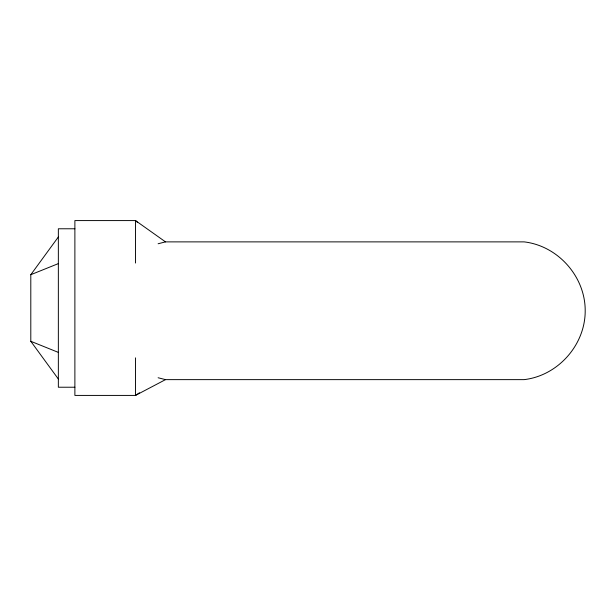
<?xml version="1.0" encoding="UTF-8"?>
<svg xmlns="http://www.w3.org/2000/svg" width="616" height="616" viewBox="0 0 616 616"><rect width="100%" height="100%" fill="white"/><g stroke="black" fill="none" stroke-linecap="round" stroke-linejoin="round"><path stroke-width="0.92" d="M58.351 379.033L30.8 341.295L30.8 274.705L58.351 236.968M139.455 392.792L135.489 395.418L74.883 395.418L74.883 220.582L135.489 220.582L165.504 241.88L524.131 241.88C558.019 245.83 585.331 276.638 585.2 310.757C585.331 344.875 558.019 375.675 524.131 379.633L165.504 379.633L158.119 377.754M165.504 379.633L135.489 395.418L135.489 357.85M30.8 274.705L58.351 263.61M158.119 243.759L165.504 241.88M74.883 228.775L58.351 228.775L58.351 387.225L74.883 387.225M30.8 341.295L58.351 352.39M137.591 222.461L135.489 220.582L135.489 263.047"/></g></svg>
